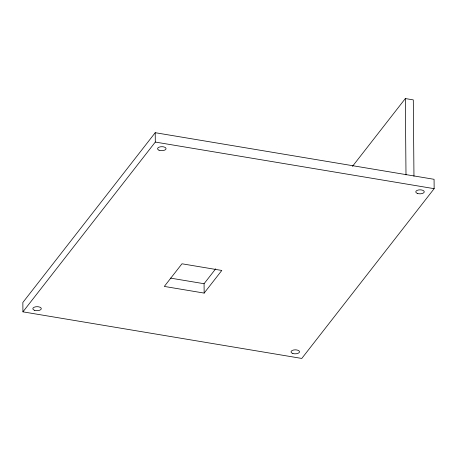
<?xml version="1.0" encoding="UTF-8"?>
<svg xmlns="http://www.w3.org/2000/svg" width="457" height="457" viewBox="0 0 457 457"><rect width="100%" height="100%" fill="white"/><g stroke="black" fill="none" stroke-linecap="round" stroke-linejoin="round"><path stroke-width="0.69" d="M155.22 132.701L22.85 302.477L22.93 311.845L301.78 358.442L434.15 188.667L434.07 179.304L155.22 132.701L155.3 142.064L22.93 311.845M204.153 293.086L221.799 270.453L181.966 263.792L164.314 286.43L204.153 293.086L204.068 283.723L215.693 268.819M352.444 166.388L405.33 98.558L413.299 99.889L413.962 176.231M155.3 142.064L434.15 188.667M170.524 278.119L204.068 283.723M405.33 98.558L405.999 174.9M417.332 193.397A4.244 1.999 -0.5 0 0 424.21 192.123A4.244 1.999 -0.5 0 0 418.515 189.969A4.244 1.999 -0.5 0 0 417.332 193.397M158.99 150.193A4.244 1.999 -0.5 0 0 165.971 149.056A4.244 1.999 -0.5 0 0 160.476 146.788A4.244 1.999 -0.5 0 0 158.99 150.193M34.504 310.292A4.244 1.999 -0.5 0 0 41.279 308.898A4.244 1.999 -0.5 0 0 35.412 306.847A4.244 1.999 -0.5 0 0 34.504 310.292M292.851 353.49A4.244 1.999 -0.5 0 0 299.501 351.97A4.244 1.999 -0.5 0 0 293.463 350.033A4.244 1.999 -0.5 0 0 292.851 353.49"/></g></svg>
